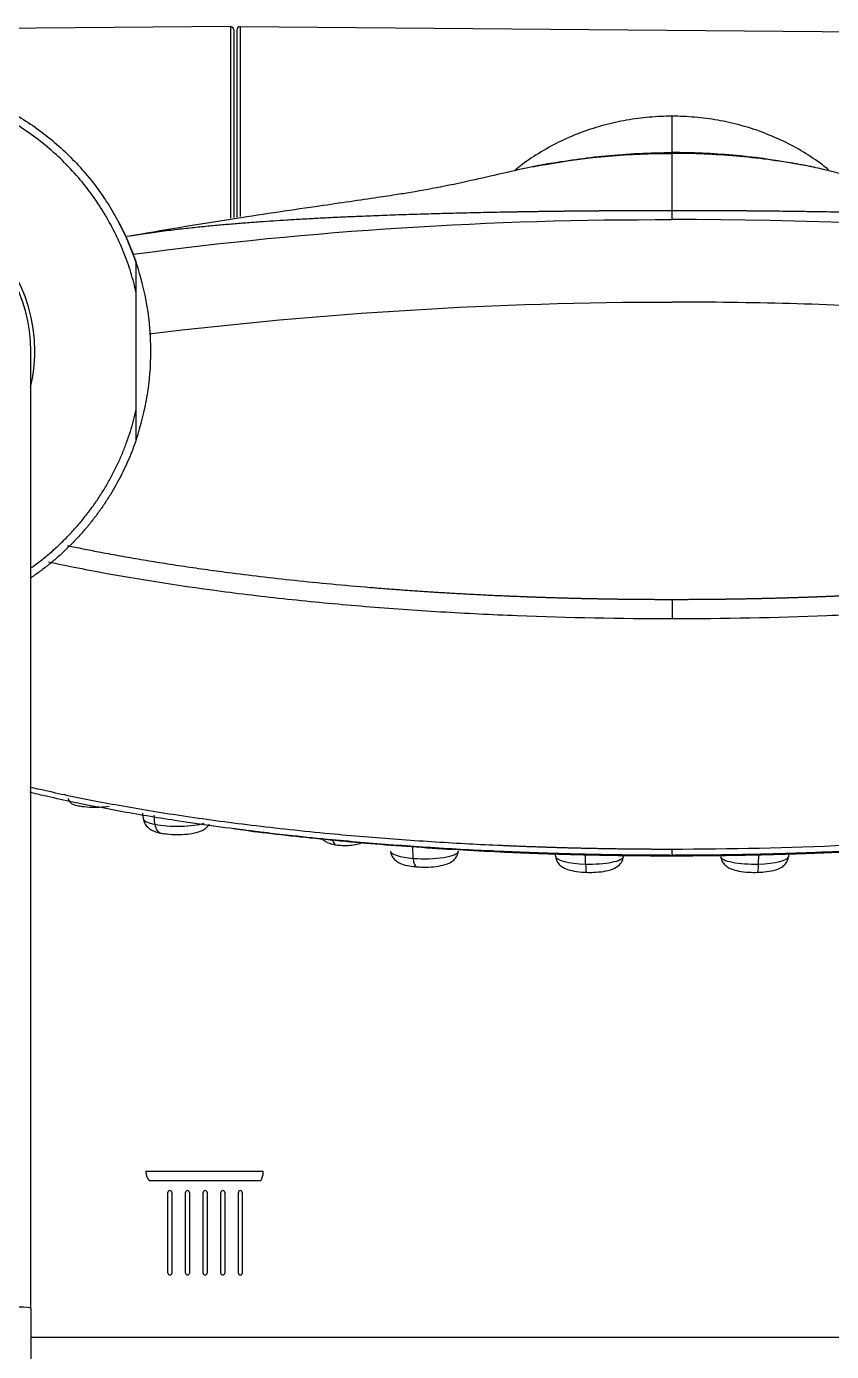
# Model space of a CAD drawing. Header units: millimetres. Extents: x -33000 to 294000, y 0 to 42408.
# Drawn here: x 278620.4 to 278670, y 15401.4 to 15483 of the extents above; entities that cross this region are included whole.
import ezdxf

# ---------------------------------------------------------------- set-up
doc = ezdxf.new("R2010")
doc.units = ezdxf.units.MM
doc.header["$LTSCALE"] = 50
doc.layers.add('arch', color=8, linetype='Continuous')

# ---------------------------------------------------------------- blocks, each defined once
blk = doc.blocks.new('A$C6CF502EC')
for p, q in [((-61.611, -21.798), (-61.761, -4.649)), ((-140.562, -9.5), (-380.526, -9.5)), ((-140.562, -9.5), (-81.61, -9.5)), ((-132.722, -23.664), (-132.722, -16.818)), ((-132.12, -16.596), (-132.12, -23.82)), ((-110.759, -17.152), (-110.193, -17.097)), ((-110.066, -16.378), (-110.412, -16.428)), ((-138.4, -17.953), (-133.445, -17.953)), ((-133.445, -18.194), (-138.4, -18.194)), ((-138.4, -19.037), (-133.445, -19.037)), ((-133.445, -19.278), (-138.4, -19.278)), ((-138.4, -20.121), (-133.445, -20.121)), ((-133.445, -20.361), (-138.4, -20.361)), ((-138.4, -21.204), (-133.445, -21.204)), ((-133.445, -21.445), (-138.4, -21.445)), ((-61.611, -21.798), (-73.412, -21.798)), ((-61.811, -22), (-73.377, -22)), ((-138.4, -22.288), (-133.445, -22.288)), ((-133.445, -22.529), (-138.4, -22.529)), ((-61.813, -22.2), (-73.348, -22.2)), ((-61.613, -22.402), (-73.32, -22.402)), ((-61.613, -22.402), (-61.967, -63.009)), ((-112.856, -33.061), (-112.116, -33.025)), ((-112.532, -41.787), (-112.745, -41.818)), ((-113.205, -43.673), (-112.612, -43.663)), ((-69.378, -48.999), (-69.426, -48.999)), ((-69.378, -48.999), (-67.141, -48.999)), ((-113.205, -54.326), (-112.612, -54.336)), ((-112.745, -56.181), (-112.532, -56.211))]:
    blk.add_line(p, q)
for centre, radius, start, end in [((-81.61, 0), 9.75, 270, 102.99938), ((-81.61, 0), 9.5, 270, 90), ((-81.61, 0), 9.75, 256.815, 270), ((-81.61, 0), 16.9, 288.7875, 297.7425), ((-81.61, 0), 16.9, 251.21713, 270), ((-81.61, 0), 16.9, 270, 288.78287), ((-132.181, -17.357), 0.764, 90, 135.12697), ((-132.181, -17.357), 0.764, 85.42361, 90), ((-138.4, -18.074), 0.12, 90, 270), ((-133.445, -18.074), 0.12, 270, 90), ((-138.4, -19.157), 0.12, 90, 270), ((-133.445, -19.157), 0.12, 270, 90), ((-138.4, -20.241), 0.12, 90, 270), ((-133.445, -20.241), 0.12, 270, 90), ((-138.4, -21.325), 0.12, 90, 270), ((-133.445, -21.325), 0.12, 270, 90), ((-61.811, -21.8), 0.2, 270, 0.5), ((-138.4, -22.408), 0.12, 90, 270), ((-133.445, -22.408), 0.12, 270, 90), ((-61.813, -22.4), 0.2, 359.5, 90), ((-132.183, -22.824), 0.998, 237.31738, 270), ((-132.183, -22.824), 0.998, 270, 273.61653)]:
    blk.add_arc(centre, radius, start, end)
for centre, major_axis, ratio, start_param, end_param in [((-140.562, 0), (0, 9.5), 0.017452, 3.141593, 6.283185), ((-108.781, -12.394), (0.765, -0.235), 0.781691, 2.277284, 3.142337), ((-110.397, -18.524), (0, 2.097), 0.228351, 0.032943, 0.857268), ((-110.513, -17.67), (0.785, -0.155), 0.637213, 2.011234, 3.213238), ((-110.397, -18.524), (0, 2.097), 0.228351, 0.857268, 2.484318), ((-111.236, -28.443), (0.793, -0.105), 0.486748, 2.299707, 3.141493), ((-112.404, -33.748), (0, 2.097), 0.228351, 0.032927, 1.237089), ((-112.577, -33.32), (0.798, -0.063), 0.318894, 1.953746, 3.164001), ((-112.404, -33.748), (0, 2.097), 0.228351, 1.237089, 3.108595), ((-112.729, -43.914), (0, 2.097), 0.228351, 0.032959, 1.455708), ((-112.917, -43.764), (0.8, -0.021), 0.1118, 1.942286, 3.151443), ((-112.729, -43.914), (0, 2.097), 0.228351, 1.455708, 3.108579), ((-112.729, -54.085), (0, 2.097), 0.228351, 0.033013, 1.685885), ((-112.917, -54.235), (0.8, 0.021), 0.1118, 3.138897, 4.340899), ((-112.729, -54.085), (0, 2.097), 0.228351, 1.685885, 3.108634)]:
    blk.add_ellipse(centre, major_axis=major_axis, ratio=ratio, start_param=start_param, end_param=end_param)
for points, weights in [([(-78.01, -16), (-65.21, -13.12), (-65.21, 0), (-65.21, 13.12), (-78.01, 16)], [1, 0.780868809443, 1, 0.780868809443, 1]), ([(-76.168, 16), (-64.71, 12.103), (-64.71, 0), (-64.71, -12.103), (-76.168, -16)], [0.966364835815, 0.799223863212, 1, 0.799223863212, 0.966364835815])]:
    blk.add_rational_spline(points, weights, degree=2, knots=[0, 0, 0, 0.5, 0.5, 1, 1, 1])
for points, degree in [([(-142.359, -9.493), (-142.359, -249)], 1), ([(-85.21, -16), (-78.01, -16)], 1), ([(-75.645, -15.814), (-74.164, -26.798), (-73.472, -37.9), (-73.511, -48.999)], 3), ([(-80.543, -16.804), (-79.241, -27.48), (-78.586, -38.24), (-78.586, -48.999)], 3), ([(-111.005, -21.911), (-111.15, -23.026)], 1), ([(-112.486, -39.566), (-112.477, -39.618), (-112.467, -39.669), (-112.454, -39.718)], 3), ([(-70.038, -41.553), (-70.272, -40.307)], 1), ([(-112.67, -48.999), (-112.678, -48.999), (-112.686, -48.999), (-112.695, -48.999)], 3), ([(-78.112, -96.838), (-74.929, -81.129), (-73.455, -65.062), (-73.511, -48.999)], 3), ([(-73.511, -48.999), (-73.319, -48.999), (-73.135, -48.999), (-72.96, -48.999)], 3), ([(-70.039, -56.453), (-69.6, -53.996), (-69.378, -51.497), (-69.378, -48.999)], 3), ([(-70.272, -57.692), (-70.038, -56.446)], 1), ([(-112.431, -58.203), (-112.453, -58.275), (-112.47, -58.35), (-112.484, -58.427)], 3)]:
    blk.add_open_spline(points, degree=degree)
for points, knots in [([(-112.303, -48.97), (-112.303, -48.93), (-112.303, -48.849), (-112.303, -48.726), (-112.303, -48.598), (-112.303, -48.468), (-112.302, -48.333), (-112.302, -48.195), (-112.301, -48.053), (-112.301, -47.907), (-112.3, -47.758), (-112.299, -47.605), (-112.298, -47.448), (-112.297, -47.288), (-112.296, -47.124), (-112.295, -46.957), (-112.293, -46.786), (-112.291, -46.611), (-112.289, -46.432), (-112.287, -46.25), (-112.285, -46.064), (-112.283, -45.875), (-112.28, -45.682), (-112.277, -45.485), (-112.274, -45.285), (-112.271, -45.081), (-112.268, -44.873), (-112.264, -44.662), (-112.26, -44.447), (-112.256, -44.229), (-112.251, -44.007), (-112.246, -43.781), (-112.241, -43.552), (-112.236, -43.32), (-112.23, -43.084), (-112.224, -42.844), (-112.218, -42.601), (-112.211, -42.354), (-112.204, -42.104), (-112.197, -41.85), (-112.189, -41.593), (-112.181, -41.332), (-112.172, -41.068), (-112.163, -40.8), (-112.153, -40.529), (-112.144, -40.255), (-112.133, -39.977), (-112.122, -39.695), (-112.111, -39.411), (-112.099, -39.123), (-112.087, -38.832), (-112.074, -38.537), (-112.035, -37.665), (-111.962, -36.208), (-111.841, -34.164), (-111.699, -32.095), (-111.535, -30.006), (-111.336, -27.779), (-111.101, -25.465), (-110.831, -23.116), (-110.545, -20.892), (-110.245, -18.793), (-109.934, -16.816), (-109.614, -14.961), (-109.289, -13.224), (-108.959, -11.603), (-108.687, -10.366), (-108.525, -9.669), (-108.477, -9.464)], [0, 0, 0, 0, 0.002719, 0.005521, 0.008407, 0.011377, 0.014429, 0.017566, 0.020785, 0.024089, 0.027475, 0.030945, 0.034499, 0.038136, 0.041856, 0.04566, 0.049547, 0.053518, 0.057572, 0.06171, 0.065931, 0.070235, 0.074623, 0.079094, 0.083648, 0.088286, 0.093007, 0.097812, 0.1027, 0.107671, 0.112726, 0.117864, 0.123085, 0.12839, 0.133778, 0.139249, 0.144804, 0.150442, 0.156163, 0.161968, 0.167855, 0.173826, 0.179881, 0.186018, 0.192239, 0.198543, 0.20493, 0.2114, 0.217954, 0.224591, 0.231311, 0.238114, 0.245, 0.291771, 0.339655, 0.388652, 0.438762, 0.489984, 0.551353, 0.610984, 0.66888, 0.725044, 0.779477, 0.832183, 0.883162, 0.932416, 0.979945, 1, 1, 1, 1]), ([(-111.293, -24.089), (-111.259, -23.799), (-111.13, -22.719), (-110.892, -20.88), (-110.585, -18.766), (-110.281, -16.86), (-109.986, -15.152), (-109.675, -13.496), (-109.35, -11.894), (-109.055, -10.552), (-108.867, -9.749), (-108.795, -9.45)], [0, 0, 0, 0, 0.053274, 0.199153, 0.345419, 0.462295, 0.578939, 0.695532, 0.812255, 0.929286, 1, 1, 1, 1]), ([(-94.585, -10.589), (-94.632, -10.808), (-94.679, -11.028), (-94.854, -11.861), (-94.979, -12.484), (-95.587, -15.658), (-96.021, -18.38), (-96.488, -21.944), (-96.578, -22.665), (-96.75, -24.121), (-96.996, -26.326), (-97.348, -30.097), (-97.568, -33.19), (-97.709, -35.529), (-97.752, -36.312), (-97.83, -37.883), (-98.006, -41.822), (-98.084, -45.811), (-98.084, -48.999)], [0, 0, 0, 0, 0.020907, 0.020907, 0.0785, 0.0785, 0.308875, 0.308875, 0.366469, 0.366469, 0.424063, 0.53925, 0.654438, 0.654438, 0.712031, 0.712031, 0.769625, 1, 1, 1, 1]), ([(-109.545, -12.159), (-109.579, -12.271), (-109.647, -12.564), (-109.699, -13.053), (-109.699, -13.411), (-109.694, -13.557)], [0, 0, 0, 0, 0.295704, 0.721294, 1, 1, 1, 1]), ([(-93.589, -11.774), (-93.719, -12.396), (-93.924, -13.416), (-94.195, -14.876), (-94.414, -16.124), (-94.629, -17.427), (-94.84, -18.786), (-95.045, -20.202), (-95.264, -21.818), (-95.495, -23.667), (-95.733, -25.783), (-95.959, -28.041), (-96.103, -29.673), (-96.18, -30.613), (-96.196, -30.811), (-96.211, -31.01), (-96.227, -31.21), (-96.243, -31.41), (-96.258, -31.611), (-96.273, -31.812), (-96.288, -32.014), (-96.303, -32.216), (-96.318, -32.419), (-96.333, -32.623), (-96.347, -32.827), (-96.361, -33.031), (-96.375, -33.236), (-96.389, -33.442), (-96.403, -33.648), (-96.417, -33.855), (-96.43, -34.062), (-96.443, -34.269), (-96.457, -34.477), (-96.47, -34.686), (-96.482, -34.895), (-96.495, -35.105), (-96.507, -35.315), (-96.52, -35.526), (-96.532, -35.737), (-96.544, -35.949), (-96.555, -36.161), (-96.567, -36.374), (-96.578, -36.587), (-96.59, -36.801), (-96.601, -37.015), (-96.611, -37.23), (-96.622, -37.445), (-96.633, -37.66), (-96.643, -37.877), (-96.653, -38.093), (-96.663, -38.31), (-96.673, -38.528), (-96.682, -38.746), (-96.692, -38.964), (-96.701, -39.183), (-96.71, -39.403), (-96.718, -39.622), (-96.727, -39.843), (-96.735, -40.063), (-96.744, -40.285), (-96.752, -40.506), (-96.76, -40.729), (-96.767, -40.951), (-96.775, -41.174), (-96.782, -41.398), (-96.789, -41.621), (-96.796, -41.846), (-96.802, -42.071), (-96.809, -42.296), (-96.815, -42.521), (-96.821, -42.747), (-96.827, -42.974), (-96.832, -43.201), (-96.838, -43.428), (-96.843, -43.656), (-96.848, -43.884), (-96.853, -44.112), (-96.857, -44.341), (-96.862, -44.571), (-96.866, -44.8), (-96.87, -45.03), (-96.873, -45.261), (-96.877, -45.492), (-96.88, -45.723), (-96.883, -45.955), (-96.886, -46.187), (-96.888, -46.419), (-96.891, -46.652), (-96.893, -46.885), (-96.895, -47.119), (-96.897, -47.352), (-96.898, -47.587), (-96.899, -47.821), (-96.9, -48.056), (-96.901, -48.292), (-96.902, -48.527), (-96.902, -48.763), (-96.902, -48.921), (-96.902, -48.999)], [0, 0, 0, 0, 0.061937, 0.099569, 0.138053, 0.177387, 0.217565, 0.258582, 0.300433, 0.35547, 0.41314, 0.473427, 0.536321, 0.541463, 0.546612, 0.551768, 0.556932, 0.562103, 0.567282, 0.572468, 0.577661, 0.582861, 0.58807, 0.593285, 0.598508, 0.603738, 0.608975, 0.61422, 0.619473, 0.624732, 0.629999, 0.635274, 0.640555, 0.645845, 0.651141, 0.656445, 0.661756, 0.667075, 0.6724, 0.677734, 0.683074, 0.688422, 0.693777, 0.69914, 0.70451, 0.709887, 0.715272, 0.720664, 0.726064, 0.731471, 0.736885, 0.742307, 0.747736, 0.753173, 0.758617, 0.764069, 0.769528, 0.774995, 0.780469, 0.785951, 0.791441, 0.796938, 0.802442, 0.807954, 0.813474, 0.819002, 0.824537, 0.83008, 0.83563, 0.841188, 0.846754, 0.852328, 0.857909, 0.863498, 0.869095, 0.8747, 0.880312, 0.885932, 0.89156, 0.897196, 0.90284, 0.908491, 0.914151, 0.919818, 0.925493, 0.931177, 0.936868, 0.942567, 0.948274, 0.953989, 0.959712, 0.965444, 0.971183, 0.97693, 0.982685, 0.988449, 0.99422, 1, 1, 1, 1]), ([(-109.694, -13.557), (-109.695, -13.617), (-109.696, -13.891), (-109.665, -14.154), (-109.633, -14.339), (-109.633, -14.339)], [0, 0, 0, 0, 0.217417, 0.999765, 1, 1, 1, 1]), ([(-70.24, -40.468), (-70.336, -40.014), (-70.56, -38.984), (-70.949, -37.324), (-71.417, -35.236), (-71.769, -33.327), (-71.99, -31.933), (-72.267, -30.1), (-72.747, -26.796), (-73.521, -21.511), (-74.177, -17.609), (-74.558, -15.436)], [0, 0, 0, 0, 0.168278, 0.309748, 0.427119, 0.51975, 0.559308, 0.603954, 0.711074, 0.843964, 1, 1, 1, 1]), ([(-87.051, -16), (-87.051, -16), (-87.05, -16), (-87.046, -16), (-87.043, -16), (-87.031, -16), (-87.02, -16), (-87.001, -16), (-86.994, -16), (-86.98, -16), (-86.972, -16), (-86.949, -16), (-86.932, -16), (-86.906, -16), (-86.897, -16), (-86.88, -16), (-86.87, -16), (-86.843, -16), (-86.825, -16), (-86.768, -16), (-86.73, -16), (-86.651, -16), (-86.611, -16), (-86.53, -16), (-86.49, -16), (-86.368, -16), (-86.286, -16), (-86.122, -16), (-86.039, -16), (-85.874, -16), (-85.791, -16), (-85.543, -16), (-85.376, -16), (-85.21, -16)], [0, 0, 0, 0, 0.015074, 0.015074, 0.030708, 0.030708, 0.061975, 0.061975, 0.077609, 0.077609, 0.093243, 0.093243, 0.12451, 0.12451, 0.140144, 0.140144, 0.155778, 0.155778, 0.187045, 0.187045, 0.24958, 0.24958, 0.312115, 0.312115, 0.37465, 0.37465, 0.49972, 0.49972, 0.62479, 0.62479, 0.74986, 0.74986, 1, 1, 1, 1]), ([(-78.01, -16), (-77.842, -16), (-77.676, -16), (-77.426, -16), (-77.343, -16), (-77.177, -16), (-77.094, -16), (-76.929, -16), (-76.847, -16), (-76.725, -16), (-76.684, -16), (-76.604, -16), (-76.564, -16), (-76.506, -16), (-76.486, -16), (-76.448, -16), (-76.429, -16), (-76.391, -16), (-76.373, -16), (-76.337, -16), (-76.319, -16), (-76.293, -16), (-76.285, -16), (-76.269, -16), (-76.261, -16), (-76.238, -16), (-76.223, -16), (-76.198, -16), (-76.187, -16), (-76.176, -16), (-76.173, -16), (-76.169, -16), (-76.168, -16), (-76.168, -16)], [0, 0, 0, 0, 0.25, 0.25, 0.375, 0.375, 0.5, 0.5, 0.625, 0.625, 0.6875, 0.6875, 0.75, 0.75, 0.78125, 0.78125, 0.8125, 0.8125, 0.84375, 0.84375, 0.875, 0.875, 0.890625, 0.890625, 0.90625, 0.90625, 0.9375, 0.9375, 0.96875, 0.96875, 0.984375, 0.984375, 1, 1, 1, 1]), ([(-72.96, -48.999), (-72.96, -48.961), (-72.96, -48.885), (-72.96, -48.771), (-72.96, -48.657), (-72.96, -48.542), (-72.961, -48.428), (-72.961, -48.314), (-72.961, -48.199), (-72.961, -48.085), (-72.961, -47.97), (-72.961, -47.855), (-72.962, -47.741), (-72.962, -47.626), (-72.962, -47.511), (-72.962, -47.397), (-72.963, -47.282), (-72.963, -47.167), (-72.963, -47.052), (-72.964, -46.937), (-72.964, -46.822), (-72.965, -46.707), (-72.965, -46.592), (-72.965, -46.477), (-72.966, -46.362), (-72.966, -46.247), (-72.967, -46.132), (-72.968, -46.017), (-72.968, -45.902), (-72.969, -45.786), (-72.969, -45.671), (-72.97, -45.556), (-72.971, -45.441), (-72.971, -45.325), (-72.972, -45.21), (-72.973, -45.095), (-72.974, -44.98), (-72.974, -44.864), (-72.975, -44.749), (-72.976, -44.634), (-72.977, -44.518), (-72.978, -44.403), (-72.979, -44.287), (-72.98, -44.172), (-72.981, -44.057), (-72.982, -43.941), (-72.983, -43.826), (-72.984, -43.71), (-72.985, -43.595), (-72.986, -43.48), (-72.987, -43.364), (-72.988, -43.249), (-72.989, -43.134), (-72.99, -43.018), (-72.991, -42.903), (-72.993, -42.787), (-72.994, -42.672), (-72.995, -42.557), (-72.997, -42.441), (-72.998, -42.326), (-72.999, -42.211), (-73.001, -42.096), (-73.002, -41.98), (-73.003, -41.865), (-73.005, -41.75), (-73.006, -41.635), (-73.008, -41.52), (-73.009, -41.404), (-73.011, -41.289), (-73.012, -41.174), (-73.014, -41.059), (-73.016, -40.944), (-73.017, -40.829), (-73.019, -40.714), (-73.021, -40.599), (-73.022, -40.484), (-73.024, -40.369), (-73.026, -40.254), (-73.028, -40.14), (-73.029, -40.025), (-73.031, -39.91), (-73.033, -39.795), (-73.035, -39.681), (-73.037, -39.566), (-73.039, -39.452), (-73.041, -39.337), (-73.05, -38.814), (-73.067, -37.879), (-73.096, -36.532), (-73.13, -35.18), (-73.168, -33.826), (-73.211, -32.471), (-73.259, -31.12), (-73.306, -29.929), (-73.351, -28.89), (-73.393, -27.996), (-73.439, -27.093), (-73.489, -26.183), (-73.541, -25.302), (-73.596, -24.445), (-73.654, -23.603), (-73.718, -22.739), (-73.789, -21.855), (-73.854, -21.114), (-73.91, -20.513), (-73.956, -20.047), (-74.006, -19.56), (-74.061, -19.052), (-74.121, -18.528), (-74.186, -17.987), (-74.257, -17.433), (-74.321, -16.961), (-74.376, -16.578), (-74.418, -16.294), (-74.46, -16.023), (-74.491, -15.826), (-74.508, -15.72), (-74.511, -15.699)], [0, 0, 0, 0, 0.003206, 0.006413, 0.009622, 0.012832, 0.016044, 0.019257, 0.022471, 0.025687, 0.028905, 0.032123, 0.035343, 0.038564, 0.041787, 0.045011, 0.048236, 0.051462, 0.054689, 0.057918, 0.061148, 0.064379, 0.067611, 0.070844, 0.074079, 0.077314, 0.08055, 0.083788, 0.087026, 0.090266, 0.093506, 0.096748, 0.09999, 0.103233, 0.106478, 0.109723, 0.112968, 0.116215, 0.119463, 0.122711, 0.12596, 0.12921, 0.132461, 0.135712, 0.138964, 0.142217, 0.14547, 0.148724, 0.151978, 0.155233, 0.158489, 0.161745, 0.165002, 0.168259, 0.171517, 0.174776, 0.178034, 0.181293, 0.184553, 0.187813, 0.191073, 0.194333, 0.197594, 0.200856, 0.204117, 0.207379, 0.210641, 0.213903, 0.217165, 0.220427, 0.22369, 0.226953, 0.230216, 0.233478, 0.236741, 0.240004, 0.243267, 0.24653, 0.249793, 0.253056, 0.256319, 0.259582, 0.262844, 0.266106, 0.269369, 0.272631, 0.275892, 0.314118, 0.352776, 0.391815, 0.431176, 0.470797, 0.510609, 0.550539, 0.576972, 0.603912, 0.631315, 0.659135, 0.68732, 0.712626, 0.738974, 0.766281, 0.794455, 0.823395, 0.837766, 0.852979, 0.868993, 0.885765, 0.903246, 0.921387, 0.940132, 0.959425, 0.969671, 0.979481, 0.988865, 0.997834, 1, 1, 1, 1]), ([(-110.417, -16.445), (-110.494, -16.45), (-110.658, -16.483), (-110.876, -16.63), (-111.056, -16.835), (-111.204, -17.126), (-111.279, -17.372), (-111.303, -17.539)], [0, 0, 0, 0, 0.130555, 0.299261, 0.46314, 0.655046, 1, 1, 1, 1]), ([(-111.298, -17.515), (-111.322, -17.638), (-111.368, -17.947), (-111.396, -18.517), (-111.366, -19.167), (-111.27, -19.721), (-111.131, -20.11), (-110.925, -20.371), (-110.79, -20.475), (-110.741, -20.504)], [0, 0, 0, 0, 0.123769, 0.298004, 0.480865, 0.670382, 0.845219, 0.948082, 1, 1, 1, 1]), ([(-111.163, -22.992), (-111.182, -23.146), (-111.298, -24.076), (-111.499, -25.812), (-111.747, -28.242), (-111.967, -30.725), (-112.159, -33.252), (-112.323, -35.815), (-112.416, -37.619), (-112.462, -38.64), (-112.472, -38.866), (-112.482, -39.093), (-112.492, -39.32), (-112.501, -39.546), (-112.51, -39.774), (-112.519, -40.001), (-112.528, -40.228), (-112.536, -40.456), (-112.545, -40.684), (-112.553, -40.912), (-112.561, -41.14), (-112.568, -41.368), (-112.576, -41.596), (-112.583, -41.825), (-112.59, -42.054), (-112.596, -42.283), (-112.603, -42.512), (-112.609, -42.741), (-112.615, -42.971), (-112.621, -43.201), (-112.627, -43.431), (-112.632, -43.661), (-112.637, -43.891), (-112.642, -44.121), (-112.647, -44.352), (-112.651, -44.582), (-112.656, -44.813), (-112.66, -45.044), (-112.664, -45.276), (-112.667, -45.507), (-112.671, -45.739), (-112.674, -45.97), (-112.677, -46.202), (-112.679, -46.435), (-112.682, -46.667), (-112.684, -46.899), (-112.686, -47.132), (-112.688, -47.365), (-112.69, -47.598), (-112.691, -47.831), (-112.692, -48.064), (-112.693, -48.298), (-112.694, -48.531), (-112.694, -48.765), (-112.694, -48.921), (-112.695, -48.999)], [0, 0, 0, 0, 0.01933, 0.117129, 0.215073, 0.313475, 0.411504, 0.509402, 0.607411, 0.615907, 0.624403, 0.632899, 0.641394, 0.649889, 0.658384, 0.66688, 0.675376, 0.683872, 0.692369, 0.700867, 0.709366, 0.717866, 0.726367, 0.734869, 0.743374, 0.75188, 0.760388, 0.768898, 0.77741, 0.785924, 0.794441, 0.802961, 0.811484, 0.820009, 0.828538, 0.83707, 0.845605, 0.854144, 0.862687, 0.871233, 0.879784, 0.888339, 0.896898, 0.905461, 0.91403, 0.922603, 0.931181, 0.939764, 0.948352, 0.956946, 0.965545, 0.97415, 0.982761, 0.991377, 1, 1, 1, 1]), ([(-112.67, -48.999), (-112.67, -48.962), (-112.67, -48.887), (-112.669, -48.775), (-112.669, -48.662), (-112.669, -48.55), (-112.669, -48.438), (-112.668, -48.326), (-112.668, -48.214), (-112.667, -48.102), (-112.667, -47.99), (-112.666, -47.878), (-112.666, -47.766), (-112.665, -47.654), (-112.664, -47.542), (-112.664, -47.43), (-112.663, -47.318), (-112.662, -47.206), (-112.661, -47.094), (-112.66, -46.982), (-112.659, -46.87), (-112.658, -46.758), (-112.657, -46.646), (-112.656, -46.535), (-112.655, -46.423), (-112.653, -46.311), (-112.652, -46.199), (-112.651, -46.088), (-112.649, -45.976), (-112.648, -45.864), (-112.646, -45.752), (-112.645, -45.641), (-112.643, -45.529), (-112.641, -45.418), (-112.64, -45.306), (-112.638, -45.194), (-112.636, -45.083), (-112.634, -44.971), (-112.632, -44.86), (-112.63, -44.749), (-112.628, -44.637), (-112.626, -44.526), (-112.624, -44.414), (-112.622, -44.303), (-112.62, -44.191), (-112.617, -44.08), (-112.615, -43.969), (-112.613, -43.858), (-112.61, -43.746), (-112.608, -43.635), (-112.605, -43.524), (-112.603, -43.413), (-112.6, -43.301), (-112.597, -43.19), (-112.595, -43.079), (-112.592, -42.968), (-112.589, -42.857), (-112.586, -42.746), (-112.583, -42.635), (-112.58, -42.524), (-112.577, -42.413), (-112.574, -42.302), (-112.571, -42.191), (-112.567, -42.08), (-112.564, -41.969), (-112.561, -41.858), (-112.557, -41.747), (-112.554, -41.636), (-112.551, -41.525), (-112.547, -41.414), (-112.543, -41.304), (-112.54, -41.193), (-112.536, -41.082), (-112.532, -40.971), (-112.529, -40.861), (-112.525, -40.75), (-112.521, -40.639), (-112.517, -40.529), (-112.513, -40.418), (-112.509, -40.307), (-112.505, -40.197), (-112.501, -40.086), (-112.496, -39.976), (-112.492, -39.865), (-112.488, -39.755), (-112.483, -39.644), (-112.479, -39.534), (-112.475, -39.423), (-112.47, -39.313), (-112.465, -39.202), (-112.461, -39.092), (-112.456, -38.982), (-112.451, -38.871), (-112.447, -38.761), (-112.442, -38.651), (-112.437, -38.54), (-112.432, -38.43), (-112.397, -37.654), (-112.324, -36.219), (-112.2, -34.142), (-112.057, -32.089), (-111.896, -30.061), (-111.702, -27.895), (-111.5, -25.904), (-111.352, -24.593), (-111.293, -24.089)], [0, 0, 0, 0, 0.00434, 0.008679, 0.013017, 0.017355, 0.021691, 0.026027, 0.030363, 0.034697, 0.039031, 0.043365, 0.047697, 0.052029, 0.056361, 0.060692, 0.065022, 0.069352, 0.073681, 0.07801, 0.082338, 0.086666, 0.090993, 0.09532, 0.099646, 0.103973, 0.108298, 0.112624, 0.116949, 0.121273, 0.125597, 0.129922, 0.134245, 0.138569, 0.142892, 0.147215, 0.151538, 0.155861, 0.160183, 0.164505, 0.168828, 0.17315, 0.177472, 0.181794, 0.186116, 0.190437, 0.194759, 0.199081, 0.203403, 0.207725, 0.212046, 0.216368, 0.220691, 0.225013, 0.229335, 0.233657, 0.23798, 0.242303, 0.246626, 0.250949, 0.255272, 0.259596, 0.26392, 0.268244, 0.272569, 0.276893, 0.281219, 0.285544, 0.28987, 0.294196, 0.298523, 0.30285, 0.307178, 0.311506, 0.315835, 0.320164, 0.324493, 0.328823, 0.333154, 0.337485, 0.341817, 0.34615, 0.350483, 0.354817, 0.359151, 0.363486, 0.367822, 0.372158, 0.376496, 0.380834, 0.385173, 0.389512, 0.393853, 0.398194, 0.402536, 0.406879, 0.411223, 0.415568, 0.498681, 0.58161, 0.664484, 0.747431, 0.830579, 0.934306, 1, 1, 1, 1]), ([(-111.66, -27.47), (-111.693, -27.501), (-111.777, -27.591), (-111.888, -27.774), (-111.974, -28.02), (-112.016, -28.223), (-112.029, -28.339)], [0, 0, 0, 0, 0.131628, 0.361638, 0.648534, 1, 1, 1, 1]), ([(-112.029, -28.339), (-112.043, -28.451), (-112.065, -28.715), (-112.058, -29.169), (-112.001, -29.582), (-111.932, -29.815), (-111.885, -29.917)], [0, 0, 0, 0, 0.207655, 0.487149, 0.767096, 1, 1, 1, 1]), ([(-112.425, -31.663), (-112.516, -31.674), (-112.689, -31.718), (-112.911, -31.878), (-113.083, -32.09), (-113.228, -32.391), (-113.322, -32.774), (-113.365, -33.122), (-113.376, -33.284)], [0, 0, 0, 0, 0.117048, 0.243037, 0.368185, 0.519815, 0.789123, 1, 1, 1, 1]), ([(-113.374, -33.257), (-113.385, -33.398), (-113.401, -33.744), (-113.379, -34.331), (-113.283, -34.93), (-113.142, -35.349), (-112.862, -35.666), (-112.626, -35.81), (-112.471, -35.826), (-112.422, -35.827)], [0, 0, 0, 0, 0.128361, 0.31907, 0.51809, 0.744595, 0.850472, 0.954896, 1, 1, 1, 1]), ([(-112.354, -37.84), (-112.37, -37.874), (-112.388, -37.918), (-112.404, -37.962), (-112.407, -37.97)], [0, 0, 0, 0, 0.802864, 1, 1, 1, 1]), ([(-67.141, -48.999), (-67.141, -48.533), (-67.182, -47.596), (-67.365, -46.194), (-67.568, -45.271), (-67.813, -44.359), (-67.956, -43.909), (-68.282, -43.025), (-68.649, -42.158), (-69.317, -40.92), (-69.837, -40.147), (-70.227, -39.626), (-70.342, -39.479), (-70.46, -39.335)], [0, 0, 0, 0, 0.135076, 0.270152, 0.405227, 0.405227, 0.540303, 0.540303, 0.675379, 0.810455, 0.945531, 0.945531, 1, 1, 1, 1]), ([(-70.251, -40.417), (-70.199, -40.682), (-70.15, -40.948), (-69.652, -43.782), (-69.426, -46.39), (-69.426, -48.999)], [0, 0, 0, 0, 0.094049, 0.094049, 1, 1, 1, 1]), ([(-70.096, -41.234), (-69.87, -42.447), (-69.504, -45.026), (-69.378, -47.63), (-69.378, -48.999)], [0, 0, 0, 0, 0.474202, 1, 1, 1, 1]), ([(-112.747, -41.837), (-112.813, -41.839), (-112.969, -41.862), (-113.184, -41.999), (-113.37, -42.198), (-113.517, -42.467), (-113.632, -42.844), (-113.698, -43.318), (-113.714, -43.655), (-113.717, -43.771)], [0, 0, 0, 0, 0.073757, 0.187645, 0.296145, 0.41992, 0.615943, 0.872991, 1, 1, 1, 1]), ([(-113.716, -43.743), (-113.72, -43.888), (-113.718, -44.239), (-113.664, -44.817), (-113.547, -45.318), (-113.329, -45.714), (-113.017, -45.946), (-112.831, -45.988), (-112.747, -45.996)], [0, 0, 0, 0, 0.141992, 0.353363, 0.592918, 0.79627, 0.915392, 1, 1, 1, 1]), ([(-100.016, -104.005), (-100.746, -103.934), (-101.475, -103.583), (-102.394, -102.781), (-102.595, -102.584), (-102.994, -102.145), (-103.589, -101.422), (-104.171, -100.51), (-104.74, -99.475), (-104.928, -99.11), (-105.299, -98.34), (-105.85, -97.124), (-106.555, -95.27), (-107.059, -93.715), (-107.389, -92.643), (-107.551, -92.089), (-108.027, -90.376), (-108.332, -89.166), (-108.913, -86.622), (-109.189, -85.287), (-109.711, -82.505), (-110.446, -78.163), (-111.031, -73.379), (-111.424, -69.22), (-111.498, -68.38), (-111.637, -66.685), (-111.83, -64.118), (-112.178, -57.992), (-112.301, -52.58), (-112.303, -48.97)], [0, 0, 0, 0, 0.112534, 0.112534, 0.144229, 0.144229, 0.175924, 0.239315, 0.239315, 0.27101, 0.27101, 0.302705, 0.366096, 0.397791, 0.397791, 0.429486, 0.429486, 0.492877, 0.492877, 0.556267, 0.556267, 0.619657, 0.746438, 0.746438, 0.778133, 0.778133, 0.809829, 0.873219, 1, 1, 1, 1]), ([(-112.695, -48.999), (-112.694, -49.037), (-112.694, -49.111), (-112.694, -49.224), (-112.694, -49.336), (-112.694, -49.448), (-112.693, -49.56), (-112.693, -49.672), (-112.693, -49.784), (-112.692, -49.895), (-112.692, -50.007), (-112.691, -50.119), (-112.691, -50.231), (-112.69, -50.343), (-112.689, -50.454), (-112.688, -50.566), (-112.688, -50.677), (-112.687, -50.789), (-112.686, -50.901), (-112.685, -51.012), (-112.684, -51.123), (-112.683, -51.235), (-112.682, -51.346), (-112.68, -51.458), (-112.679, -51.569), (-112.678, -51.68), (-112.677, -51.791), (-112.675, -51.902), (-112.674, -52.014), (-112.672, -52.125), (-112.671, -52.236), (-112.669, -52.347), (-112.668, -52.458), (-112.666, -52.569), (-112.664, -52.679), (-112.662, -52.79), (-112.661, -52.901), (-112.659, -53.012), (-112.657, -53.123), (-112.655, -53.233), (-112.653, -53.344), (-112.651, -53.455), (-112.648, -53.565), (-112.646, -53.676), (-112.644, -53.786), (-112.642, -53.897), (-112.639, -54.007), (-112.637, -54.117), (-112.635, -54.228), (-112.632, -54.338), (-112.63, -54.448), (-112.627, -54.558), (-112.624, -54.669), (-112.622, -54.779), (-112.619, -54.889), (-112.616, -54.999), (-112.613, -55.109), (-112.61, -55.219), (-112.607, -55.329), (-112.604, -55.439), (-112.601, -55.549), (-112.598, -55.658), (-112.595, -55.768), (-112.592, -55.878), (-112.588, -55.988), (-112.585, -56.097), (-112.582, -56.207), (-112.578, -56.316), (-112.575, -56.426), (-112.571, -56.535), (-112.568, -56.645), (-112.564, -56.754), (-112.56, -56.864), (-112.557, -56.973), (-112.553, -57.082), (-112.549, -57.191), (-112.545, -57.301), (-112.541, -57.41), (-112.537, -57.519), (-112.533, -57.628), (-112.529, -57.737), (-112.525, -57.846), (-112.521, -57.955), (-112.517, -58.064), (-112.512, -58.173), (-112.508, -58.282), (-112.504, -58.391), (-112.499, -58.499), (-112.495, -58.608), (-112.49, -58.717), (-112.486, -58.825), (-112.481, -58.934), (-112.476, -59.043), (-112.472, -59.151), (-112.467, -59.26), (-112.462, -59.368), (-112.457, -59.477), (-112.427, -60.129), (-112.368, -61.32), (-112.269, -63.039), (-112.157, -64.742), (-112.032, -66.43), (-111.894, -68.101), (-111.734, -69.862), (-111.549, -71.703), (-111.353, -73.458), (-111.219, -74.557), (-111.16, -75.026)], [0, 0, 0, 0, 0.004129, 0.008256, 0.012382, 0.016507, 0.02063, 0.024752, 0.028872, 0.032991, 0.037109, 0.041226, 0.045341, 0.049455, 0.053568, 0.05768, 0.06179, 0.065899, 0.070007, 0.074114, 0.07822, 0.082324, 0.086428, 0.09053, 0.094632, 0.098732, 0.102831, 0.106929, 0.111027, 0.115123, 0.119218, 0.123312, 0.127405, 0.131498, 0.135589, 0.13968, 0.143769, 0.147858, 0.151946, 0.156033, 0.16012, 0.164205, 0.16829, 0.172374, 0.176457, 0.18054, 0.184622, 0.188703, 0.192783, 0.196863, 0.200942, 0.205021, 0.209098, 0.213176, 0.217252, 0.221329, 0.225404, 0.229479, 0.233554, 0.237628, 0.241702, 0.245775, 0.249847, 0.25392, 0.257991, 0.262063, 0.266134, 0.270205, 0.274275, 0.278345, 0.282415, 0.286485, 0.290554, 0.294623, 0.298691, 0.30276, 0.306828, 0.310896, 0.314964, 0.319032, 0.3231, 0.327167, 0.331234, 0.335302, 0.339369, 0.343436, 0.347503, 0.351571, 0.355638, 0.359705, 0.363772, 0.367839, 0.371906, 0.375974, 0.380041, 0.384109, 0.388177, 0.392245, 0.457551, 0.522774, 0.587985, 0.653255, 0.718656, 0.784259, 0.862564, 0.940748, 1, 1, 1, 1]), ([(-112.31, -48.99), (-112.313, -48.99), (-112.32, -48.99), (-112.331, -48.99), (-112.342, -48.99), (-112.353, -48.99), (-112.365, -48.99), (-112.377, -48.99), (-112.389, -48.99), (-112.402, -48.99), (-112.415, -48.991), (-112.428, -48.991), (-112.441, -48.991), (-112.454, -48.991), (-112.468, -48.992), (-112.481, -48.992), (-112.495, -48.992), (-112.508, -48.993), (-112.522, -48.993), (-112.535, -48.993), (-112.548, -48.994), (-112.564, -48.994), (-112.582, -48.995), (-112.601, -48.996), (-112.617, -48.997), (-112.631, -48.997), (-112.642, -48.998), (-112.65, -48.998), (-112.657, -48.998), (-112.662, -48.999), (-112.666, -48.999), (-112.668, -48.999), (-112.669, -48.999), (-112.67, -48.999)], [0, 0, 0, 0, 0.01735, 0.035493, 0.054429, 0.07416, 0.094689, 0.116018, 0.138149, 0.161087, 0.184834, 0.209394, 0.23477, 0.260964, 0.287979, 0.315818, 0.34448, 0.373966, 0.404277, 0.43541, 0.467363, 0.500132, 0.559906, 0.616806, 0.67082, 0.721943, 0.770183, 0.815554, 0.858075, 0.897764, 0.934639, 0.968715, 1, 1, 1, 1]), ([(-111.287, -73.962), (-111.317, -73.705), (-111.408, -72.914), (-111.553, -71.575), (-111.716, -69.935), (-111.867, -68.273), (-112.004, -66.59), (-112.13, -64.889), (-112.242, -63.17), (-112.342, -61.433), (-112.404, -60.188), (-112.437, -59.447), (-112.448, -59.217), (-112.457, -58.986), (-112.467, -58.755), (-112.477, -58.525), (-112.486, -58.294), (-112.495, -58.063), (-112.504, -57.832), (-112.512, -57.601), (-112.521, -57.37), (-112.529, -57.139), (-112.536, -56.907), (-112.544, -56.676), (-112.552, -56.445), (-112.559, -56.213), (-112.566, -55.982), (-112.572, -55.75), (-112.579, -55.518), (-112.585, -55.286), (-112.591, -55.055), (-112.597, -54.823), (-112.603, -54.591), (-112.608, -54.359), (-112.613, -54.126), (-112.618, -53.894), (-112.623, -53.662), (-112.627, -53.429), (-112.631, -53.197), (-112.635, -52.964), (-112.639, -52.732), (-112.643, -52.499), (-112.646, -52.266), (-112.649, -52.033), (-112.652, -51.8), (-112.655, -51.567), (-112.657, -51.334), (-112.659, -51.101), (-112.661, -50.868), (-112.663, -50.634), (-112.665, -50.401), (-112.666, -50.168), (-112.667, -49.934), (-112.668, -49.7), (-112.669, -49.467), (-112.669, -49.233), (-112.67, -49.077), (-112.67, -48.999)], [0, 0, 0, 0, 0.033556, 0.102429, 0.171423, 0.240422, 0.309323, 0.378201, 0.44713, 0.516185, 0.585441, 0.594499, 0.603553, 0.612603, 0.621648, 0.630689, 0.639727, 0.648761, 0.657791, 0.666819, 0.675843, 0.684864, 0.693882, 0.702898, 0.711911, 0.720922, 0.72993, 0.738937, 0.747942, 0.756945, 0.765947, 0.774947, 0.783946, 0.792944, 0.801942, 0.810938, 0.819934, 0.82893, 0.837926, 0.846921, 0.855917, 0.864913, 0.873909, 0.882907, 0.891904, 0.900903, 0.909903, 0.918904, 0.927907, 0.936911, 0.945917, 0.954925, 0.963936, 0.972948, 0.981963, 0.99098, 1, 1, 1, 1]), ([(-96.902, -48.999), (-97.001, -48.999), (-97.359, -48.999), (-97.859, -48.999), (-98.084, -48.999)], [0, 0, 0, 0, 0.500413, 1, 1, 1, 1]), ([(-98.084, -48.999), (-98.084, -52.188), (-98.022, -55.38), (-97.834, -60.119), (-97.756, -61.691), (-97.568, -64.808), (-97.348, -67.901), (-97.066, -70.918), (-96.832, -73.142), (-96.75, -73.877), (-96.578, -75.332), (-96.13, -78.935), (-95.588, -82.337), (-94.616, -87.411), (-94.076, -89.764), (-93.347, -92.421), (-93.199, -92.938), (-92.896, -93.942), (-92.743, -94.43), (-92.275, -95.846), (-91.953, -96.729), (-91.293, -98.366), (-90.955, -99.119), (-90.437, -100.148), (-90.263, -100.474), (-89.912, -101.091), (-89.735, -101.382), (-89.378, -101.928), (-89.109, -102.312), (-88.839, -102.655), (-88.658, -102.874), (-88.386, -103.19), (-88.114, -103.464), (-87.753, -103.792), (-87.574, -103.937), (-87.399, -104.063)], [0, 0, 0, 0, 0.125, 0.125, 0.1875, 0.1875, 0.25, 0.3125, 0.3125, 0.34375, 0.34375, 0.375, 0.5, 0.5, 0.625, 0.625, 0.65625, 0.65625, 0.6875, 0.6875, 0.75, 0.75, 0.8125, 0.8125, 0.84375, 0.84375, 0.875, 0.875, 0.90625, 0.921875, 0.921875, 0.9375, 0.96875, 0.96875, 1, 1, 1, 1]), ([(-96.902, -48.999), (-96.902, -49.039), (-96.902, -49.118), (-96.901, -49.236), (-96.901, -49.354), (-96.901, -49.471), (-96.901, -49.589), (-96.901, -49.706), (-96.9, -49.822), (-96.9, -49.938), (-96.899, -50.054), (-96.899, -50.17), (-96.898, -50.285), (-96.897, -50.4), (-96.897, -50.514), (-96.896, -50.628), (-96.895, -50.742), (-96.894, -50.856), (-96.894, -50.969), (-96.893, -51.082), (-96.892, -51.194), (-96.891, -51.306), (-96.889, -51.418), (-96.888, -51.529), (-96.887, -51.64), (-96.886, -51.751), (-96.885, -51.861), (-96.883, -51.971), (-96.882, -52.081), (-96.881, -52.191), (-96.879, -52.3), (-96.878, -52.408), (-96.876, -52.516), (-96.874, -52.624), (-96.873, -52.732), (-96.871, -52.839), (-96.869, -52.946), (-96.868, -53.053), (-96.866, -53.159), (-96.864, -53.265), (-96.862, -53.37), (-96.86, -53.476), (-96.858, -53.58), (-96.856, -53.685), (-96.854, -53.789), (-96.852, -53.893), (-96.85, -53.996), (-96.848, -54.099), (-96.846, -54.202), (-96.843, -54.304), (-96.841, -54.406), (-96.839, -54.508), (-96.836, -54.609), (-96.834, -54.71), (-96.832, -54.811), (-96.829, -54.911), (-96.827, -55.011), (-96.824, -55.111), (-96.822, -55.21), (-96.819, -55.309), (-96.817, -55.407), (-96.814, -55.505), (-96.811, -55.603), (-96.809, -55.7), (-96.806, -55.798), (-96.803, -55.894), (-96.8, -55.991), (-96.797, -56.087), (-96.795, -56.182), (-96.792, -56.278), (-96.789, -56.373), (-96.786, -56.467), (-96.783, -56.561), (-96.78, -56.655), (-96.777, -56.749), (-96.774, -56.842), (-96.771, -56.935), (-96.768, -57.027), (-96.765, -57.12), (-96.762, -57.211), (-96.758, -57.303), (-96.755, -57.394), (-96.752, -57.485), (-96.749, -57.575), (-96.746, -57.665), (-96.742, -57.755), (-96.739, -57.844), (-96.736, -57.933), (-96.732, -58.021), (-96.729, -58.11), (-96.726, -58.197), (-96.722, -58.285), (-96.719, -58.372), (-96.715, -58.459), (-96.712, -58.545), (-96.708, -58.631), (-96.705, -58.717), (-96.701, -58.803), (-96.698, -58.888), (-96.694, -58.972), (-96.691, -59.057), (-96.687, -59.141), (-96.684, -59.224), (-96.68, -59.308), (-96.676, -59.39), (-96.673, -59.473), (-96.669, -59.555), (-96.666, -59.637), (-96.632, -60.379), (-96.562, -61.788), (-96.439, -63.862), (-96.294, -65.952), (-96.128, -68.052), (-95.951, -70.027), (-95.769, -71.849), (-95.59, -73.5), (-95.402, -75.082), (-95.209, -76.597), (-95.01, -78.045), (-94.807, -79.427), (-94.601, -80.743), (-94.393, -81.994), (-94.184, -83.181), (-93.899, -84.715), (-93.532, -86.53), (-93.078, -88.55), (-92.628, -90.363), (-92.185, -91.983), (-91.754, -93.423), (-91.338, -94.697), (-90.94, -95.817), (-90.531, -96.877), (-90.111, -97.874), (-89.68, -98.803), (-89.271, -99.602), (-88.887, -100.286), (-88.563, -100.812), (-88.293, -101.215), (-88.075, -101.523), (-87.869, -101.795), (-87.68, -102.028), (-87.507, -102.231), (-87.345, -102.41), (-87.186, -102.577), (-87.06, -102.702), (-86.966, -102.791), (-86.905, -102.848), (-86.846, -102.902), (-86.789, -102.954), (-86.734, -103.002), (-86.68, -103.048), (-86.628, -103.092), (-86.578, -103.133), (-86.53, -103.171), (-86.484, -103.207), (-86.44, -103.241), (-86.411, -103.262), (-86.396, -103.273)], [0, 0, 0, 0, 0.001533, 0.003061, 0.004585, 0.006104, 0.007619, 0.00913, 0.010637, 0.012139, 0.013637, 0.015131, 0.01662, 0.018105, 0.019585, 0.021062, 0.022534, 0.024001, 0.025465, 0.026924, 0.028378, 0.029829, 0.031275, 0.032716, 0.034154, 0.035587, 0.037015, 0.03844, 0.03986, 0.041276, 0.042687, 0.044094, 0.045497, 0.046895, 0.04829, 0.049679, 0.051065, 0.052446, 0.053823, 0.055195, 0.056564, 0.057928, 0.059287, 0.060642, 0.061993, 0.06334, 0.064682, 0.06602, 0.067354, 0.068683, 0.070008, 0.071329, 0.072645, 0.073957, 0.075265, 0.076568, 0.077867, 0.079162, 0.080452, 0.081738, 0.08302, 0.084297, 0.085571, 0.086839, 0.088104, 0.089364, 0.09062, 0.091871, 0.093118, 0.094361, 0.0956, 0.096834, 0.098064, 0.099289, 0.10051, 0.101727, 0.10294, 0.104148, 0.105352, 0.106551, 0.107747, 0.108938, 0.110124, 0.111306, 0.112484, 0.113658, 0.114827, 0.115992, 0.117153, 0.118309, 0.119461, 0.120608, 0.121752, 0.122891, 0.124025, 0.125156, 0.126282, 0.127403, 0.128521, 0.129633, 0.130742, 0.131846, 0.132946, 0.134042, 0.135133, 0.13622, 0.137303, 0.138381, 0.139455, 0.166629, 0.194314, 0.222517, 0.251244, 0.280505, 0.304726, 0.328358, 0.351397, 0.373836, 0.395672, 0.416901, 0.437518, 0.457522, 0.476908, 0.495673, 0.534244, 0.570844, 0.605455, 0.638084, 0.668756, 0.697483, 0.724271, 0.749114, 0.778161, 0.805368, 0.830708, 0.854158, 0.875696, 0.889488, 0.90248, 0.914665, 0.926041, 0.935688, 0.945143, 0.954401, 0.963454, 0.967099, 0.970635, 0.97406, 0.977375, 0.980582, 0.983679, 0.986668, 0.989549, 0.992322, 0.994988, 0.997547, 1, 1, 1, 1]), ([(-81.835, -90.445), (-81.534, -88.535), (-80.935, -84.447), (-80.136, -77.959), (-79.452, -70.868), (-78.781, -61.07), (-78.586, -53.822), (-78.586, -48.999)], [0, 0, 0, 0, 0.134833, 0.290975, 0.468231, 0.645487, 1, 1, 1, 1]), ([(-74.511, -82.295), (-74.51, -82.287), (-74.505, -82.259), (-74.497, -82.21), (-74.488, -82.15), (-74.478, -82.09), (-74.469, -82.03), (-74.46, -81.971), (-74.45, -81.911), (-74.441, -81.852), (-74.432, -81.793), (-74.423, -81.734), (-74.414, -81.675), (-74.406, -81.617), (-74.397, -81.558), (-74.388, -81.5), (-74.38, -81.442), (-74.372, -81.385), (-74.363, -81.327), (-74.355, -81.27), (-74.347, -81.213), (-74.339, -81.156), (-74.331, -81.099), (-74.323, -81.043), (-74.315, -80.987), (-74.307, -80.931), (-74.3, -80.876), (-74.292, -80.82), (-74.285, -80.765), (-74.277, -80.711), (-74.27, -80.656), (-74.263, -80.602), (-74.256, -80.548), (-74.249, -80.494), (-74.242, -80.441), (-74.235, -80.387), (-74.228, -80.335), (-74.221, -80.282), (-74.214, -80.23), (-74.208, -80.178), (-74.201, -80.126), (-74.195, -80.075), (-74.188, -80.024), (-74.182, -79.973), (-74.176, -79.922), (-74.17, -79.872), (-74.163, -79.822), (-74.157, -79.773), (-74.152, -79.724), (-74.146, -79.675), (-74.14, -79.626), (-74.134, -79.578), (-74.128, -79.53), (-74.123, -79.483), (-74.117, -79.435), (-74.112, -79.389), (-74.106, -79.342), (-74.101, -79.296), (-74.096, -79.25), (-74.091, -79.205), (-74.085, -79.16), (-74.08, -79.115), (-74.075, -79.071), (-74.07, -79.027), (-74.066, -78.983), (-74.061, -78.94), (-74.056, -78.897), (-74.051, -78.854), (-74.047, -78.812), (-74.042, -78.77), (-74.038, -78.729), (-74.033, -78.688), (-74.029, -78.647), (-74.025, -78.607), (-74.02, -78.567), (-74.016, -78.528), (-74.012, -78.489), (-74.008, -78.45), (-73.971, -78.103), (-73.906, -77.448), (-73.818, -76.481), (-73.738, -75.522), (-73.667, -74.577), (-73.602, -73.649), (-73.544, -72.743), (-73.492, -71.863), (-73.445, -71.012), (-73.407, -70.272), (-73.376, -69.635), (-73.351, -69.088), (-73.326, -68.541), (-73.303, -67.992), (-73.281, -67.442), (-73.26, -66.892), (-73.239, -66.342), (-73.22, -65.791), (-73.201, -65.241), (-73.184, -64.692), (-73.167, -64.143), (-73.151, -63.596), (-73.136, -63.05), (-73.122, -62.505), (-73.108, -61.962), (-73.096, -61.42), (-73.084, -60.881), (-73.068, -60.156), (-73.05, -59.244), (-73.031, -58.142), (-73.014, -57.041), (-73, -55.941), (-72.991, -55.127), (-72.985, -54.597), (-72.983, -54.351), (-72.981, -54.104), (-72.979, -53.857), (-72.977, -53.608), (-72.975, -53.359), (-72.973, -53.109), (-72.971, -52.858), (-72.969, -52.606), (-72.968, -52.353), (-72.967, -52.1), (-72.965, -51.845), (-72.964, -51.59), (-72.963, -51.334), (-72.962, -51.078), (-72.962, -50.821), (-72.961, -50.562), (-72.961, -50.304), (-72.96, -50.044), (-72.96, -49.784), (-72.96, -49.523), (-72.96, -49.261), (-72.96, -49.087), (-72.96, -48.999)], [0, 0, 0, 0, 0.000862, 0.002964, 0.005059, 0.007145, 0.009223, 0.011293, 0.013354, 0.015407, 0.017451, 0.019486, 0.021513, 0.02353, 0.025539, 0.027538, 0.029528, 0.031508, 0.03348, 0.035441, 0.037394, 0.039336, 0.041268, 0.043191, 0.045104, 0.047007, 0.048899, 0.050781, 0.052653, 0.054515, 0.056366, 0.058206, 0.060036, 0.061855, 0.063663, 0.06546, 0.067246, 0.069021, 0.070785, 0.072538, 0.074279, 0.076009, 0.077728, 0.079435, 0.08113, 0.082814, 0.084486, 0.086146, 0.087794, 0.08943, 0.091054, 0.092666, 0.094265, 0.095853, 0.097428, 0.09899, 0.100541, 0.102078, 0.103603, 0.105116, 0.106615, 0.108102, 0.109576, 0.111037, 0.112485, 0.11392, 0.115341, 0.11675, 0.118145, 0.119528, 0.120896, 0.122252, 0.123594, 0.124922, 0.126237, 0.127538, 0.128825, 0.130099, 0.131359, 0.16314, 0.194422, 0.225087, 0.255021, 0.28412, 0.312289, 0.339439, 0.36549, 0.390371, 0.406825, 0.423263, 0.439676, 0.45606, 0.472408, 0.488713, 0.504971, 0.521176, 0.537322, 0.553404, 0.569417, 0.585357, 0.601218, 0.616997, 0.63269, 0.648291, 0.663797, 0.679204, 0.710709, 0.742121, 0.773417, 0.804577, 0.835579, 0.842494, 0.849431, 0.856391, 0.863373, 0.870376, 0.877402, 0.884449, 0.891518, 0.898608, 0.905719, 0.912852, 0.920004, 0.927178, 0.934372, 0.941586, 0.94882, 0.956074, 0.963347, 0.97064, 0.977952, 0.985282, 0.992632, 1, 1, 1, 1]), ([(-72.96, -48.999), (-72.88, -48.999), (-72.722, -49), (-72.496, -49), (-72.278, -49), (-71.995, -49), (-71.722, -49), (-71.454, -49), (-71.144, -49), (-70.73, -49), (-70.296, -49), (-69.965, -49), (-69.728, -49), (-69.545, -49), (-69.457, -48.999), (-69.426, -48.999)], [0, 0, 0, 0, 0.046872, 0.093747, 0.140622, 0.187498, 0.281248, 0.328123, 0.374998, 0.499998, 0.624999, 0.718749, 0.812499, 0.906249, 1, 1, 1, 1]), ([(-70.439, -58.638), (-70.338, -58.513), (-70.239, -58.387), (-69.862, -57.887), (-69.337, -57.112), (-68.663, -55.869), (-68.292, -54.998), (-67.963, -54.111), (-67.819, -53.659), (-67.572, -52.743), (-67.367, -51.817), (-67.182, -50.409), (-67.141, -49.468), (-67.141, -48.999)], [0, 0, 0, 0, 0.046971, 0.046971, 0.183118, 0.319265, 0.455412, 0.455412, 0.591559, 0.591559, 0.727706, 0.863853, 1, 1, 1, 1]), ([(-70.248, -57.567), (-70.199, -57.319), (-70.153, -57.07), (-69.996, -56.18), (-69.897, -55.536), (-69.726, -54.241), (-69.655, -53.591), (-69.541, -52.285), (-69.498, -51.63), (-69.44, -50.316), (-69.426, -49.658), (-69.426, -48.999)], [0, 0, 0, 0, 0.088605, 0.088605, 0.316454, 0.316454, 0.544302, 0.544302, 0.772151, 0.772151, 1, 1, 1, 1]), ([(-112.752, -52.004), (-112.835, -52.012), (-113.003, -52.05), (-113.223, -52.203), (-113.398, -52.411), (-113.543, -52.703), (-113.65, -53.109), (-113.716, -53.686), (-113.721, -54.09), (-113.715, -54.284)], [0, 0, 0, 0, 0.083616, 0.182706, 0.28006, 0.395999, 0.595629, 0.814725, 1, 1, 1, 1]), ([(-113.716, -54.256), (-113.713, -54.401), (-113.691, -54.754), (-113.606, -55.274), (-113.466, -55.678), (-113.207, -55.987), (-112.968, -56.14), (-112.806, -56.162), (-112.749, -56.164)], [0, 0, 0, 0, 0.160882, 0.409459, 0.670018, 0.804099, 0.934495, 1, 1, 1, 1]), ([(-74.559, -82.564), (-74.282, -81.012), (-73.802, -78.213), (-73.231, -74.479), (-72.816, -71.683), (-72.502, -69.533), (-72.229, -67.663), (-71.955, -65.837), (-71.686, -64.149), (-71.39, -62.518), (-71.046, -60.88), (-70.705, -59.475), (-70.438, -58.409), (-70.297, -57.789), (-70.241, -57.532)], [0, 0, 0, 0, 0.109597, 0.199875, 0.268787, 0.318602, 0.380204, 0.429659, 0.487213, 0.552685, 0.62611, 0.736272, 0.860502, 1, 1, 1, 1])]:
    blk.add_open_spline(points, degree=3, knots=knots)
for points, weights in [([(-87.051, -16), (-92.391, -14.184), (-95.57, -9.524)], [0.966364835815, 0.880543169423, 0.89172290703]), ([(-94.945, -9.546), (-91.307, -14.628), (-85.21, -16)], [0.891071426285, 0.882080025819, 1])]:
    blk.add_rational_spline(points, weights, degree=2)

msp = doc.modelspace()

# ---------------------------------------------------------------- block references
at = {"layer": 'arch', "ltscale": 25, "rotation": 89.99999999999999}
msp.add_blockref('A$C6CF502EC', (278611.206, 15544.605), dxfattribs=at)

doc.saveas('drawing.dxf')
